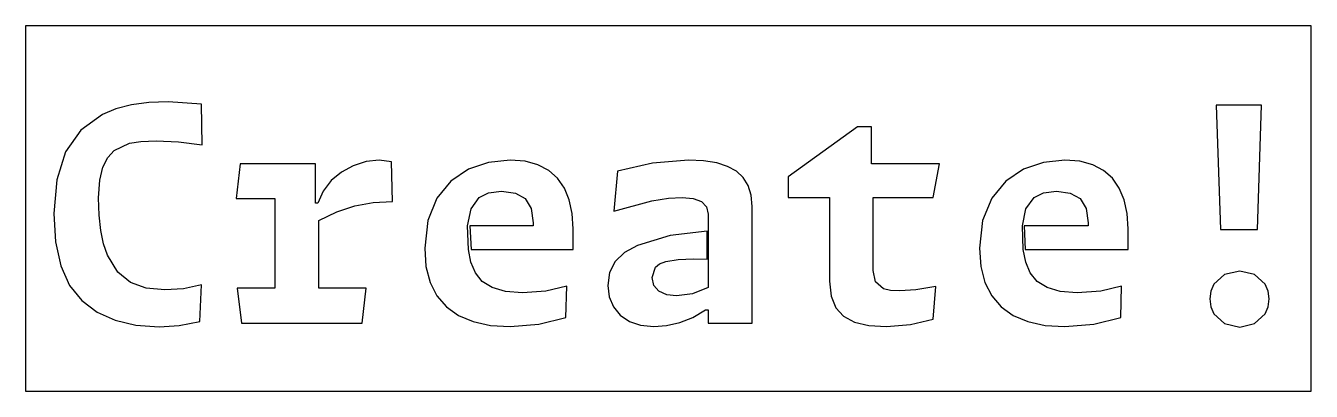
# Model space of a CAD drawing. Header units: millimetres. Extents: x 548 to 656, y 590 to 621.
import ezdxf

# ---------------------------------------------------------------- set-up
doc = ezdxf.new("R2010")
doc.units = ezdxf.units.MM
doc.layers.get('0').update_dxf_attribs({"color": 250, "linetype": 'CONTINUOUS'})

msp = doc.modelspace()

# ---------------------------------------------------------------- linework, layer by layer
for points in [[(548.05, 590.3), (655.79, 590.3), (655.79, 620.91), (548.05, 620.91)], [(558.37, 614.48), (556.92, 614.28), (555.62, 613.95), (554.49, 613.48), (552.66, 612.16), (551.4, 610.34), (550.66, 608.01), (550.41, 605.18), (550.56, 602.81), (551, 600.81), (551.73, 599.17), (552.76, 597.89), (554.04, 596.93), (555.55, 596.25), (557.29, 595.84), (559.25, 595.7), (560.92, 595.81), (562.66, 596.13), (562.8, 599.2), (561.29, 598.89), (559.7, 598.79), (558.16, 598.94), (556.85, 599.4), (555.77, 600.28), (554.91, 601.71), (554.58, 602.65), (554.35, 603.76), (554.21, 605.04), (554.16, 606.5), (554.26, 607.98), (554.53, 609.08), (554.95, 609.87), (555.46, 610.46), (556.75, 611.09), (557.7, 611.22), (558.99, 611.26), (560.85, 611.18), (562.83, 610.95), (562.79, 614.33), (559.99, 614.55)], [(648.18, 603.86), (651.28, 603.86), (651.63, 614.26), (647.81, 614.26)], [(611.96, 608.25), (611.96, 606.54), (615.41, 606.54), (615.41, 599.53), (615.55, 598.27), (615.95, 597.29), (616.6, 596.58), (617.51, 596.09), (618.7, 595.82), (620.18, 595.73), (622.2, 595.88), (624.1, 596.35), (624.34, 599.06), (622.66, 598.79), (621.31, 598.7), (620.53, 598.75), (619.94, 598.89), (619.26, 599.46), (619.08, 600.4), (619.08, 606.54), (624.1, 606.54), (624.63, 609.35), (618.94, 609.35), (618.94, 612.44), (617.76, 612.44)], [(576.58, 609.53), (575.51, 609.19), (574.52, 608.66), (573.66, 607.94), (572.98, 607.06), (572.54, 606.06), (572.34, 606.06), (572.34, 609.35), (566.03, 609.35), (565.68, 606.44), (568.93, 606.44), (568.93, 598.93), (565.78, 598.93), (566.14, 596.01), (576.24, 596.01), (576.59, 598.93), (572.61, 598.93), (572.61, 604.6), (574.13, 605.32), (575.63, 605.83), (577.17, 606.12), (578.8, 606.2), (578.71, 609.51), (577.68, 609.64)], [(585.38, 602.18), (593.94, 602.18), (593.94, 603.91), (593.86, 605.19), (593.61, 606.33), (593.2, 607.31), (592.63, 608.14), (591.89, 608.8), (590.98, 609.27), (589.9, 609.56), (588.65, 609.65), (586.85, 609.46), (585.16, 608.89), (583.68, 607.9), (582.51, 606.47), (581.74, 604.6), (581.49, 602.29), (581.6, 600.75), (581.94, 599.42), (582.51, 598.29), (583.31, 597.36), (584.32, 596.64), (585.55, 596.13), (587, 595.82), (588.65, 595.71), (591.06, 595.91), (593.33, 596.49), (593.39, 599.11), (591.65, 598.69), (589.68, 598.54), (588.26, 598.65), (587.15, 598.98), (586.32, 599.5), (585.74, 600.21), (585.37, 601.1), (585.15, 602.18), (585.09, 604.15), (585.38, 605.57), (586.06, 606.54), (586.85, 606.93), (587.93, 607.06), (589.09, 606.9), (589.92, 606.43), (590.42, 605.6), (590.59, 604.41), (590.58, 604.15), (585.28, 604.15)], [(605.26, 598.98), (603.94, 598.46), (602.59, 598.28), (601.77, 598.38), (601.12, 598.68), (600.7, 599.16), (600.56, 599.83), (600.83, 600.68), (601.18, 600.96), (601.7, 601.16), (602.72, 601.34), (604.01, 601.4), (605.17, 601.37), (605.17, 603.71), (602.06, 603.34), (599.33, 602.52), (598.24, 601.92), (597.46, 601.16), (596.99, 600.24), (596.84, 599.16), (596.96, 598.2), (597.31, 597.36), (597.88, 596.66), (598.65, 596.15), (599.59, 595.83), (600.69, 595.73), (601.75, 595.81), (602.86, 596.06), (603.97, 596.49), (605.01, 597.11), (605.26, 597.11), (605.26, 596.01), (608.93, 596.01), (608.93, 605.78), (608.84, 606.72), (608.6, 607.53), (608.19, 608.19), (607.62, 608.73), (606.88, 609.13), (605.96, 609.42), (604.86, 609.59), (603.59, 609.65), (600.58, 609.41), (597.64, 608.74), (597.33, 605.39), (600.53, 606.24), (601.91, 606.46), (603.08, 606.53), (603.98, 606.44), (604.68, 606.19), (605.12, 605.75), (605.26, 605.13)], [(631.81, 602.18), (640.44, 602.18), (640.44, 603.91), (640.36, 605.19), (640.11, 606.33), (639.7, 607.31), (639.13, 608.14), (638.39, 608.8), (637.48, 609.27), (636.4, 609.56), (635.15, 609.65), (633.35, 609.46), (631.66, 608.89), (630.18, 607.9), (629.01, 606.47), (628.24, 604.6), (627.99, 602.29), (628.1, 600.75), (628.44, 599.42), (629.01, 598.29), (629.81, 597.36), (630.82, 596.64), (632.05, 596.13), (633.5, 595.82), (635.15, 595.71), (637.56, 595.91), (639.83, 596.49), (639.89, 599.11), (638.15, 598.69), (636.18, 598.54), (634.76, 598.65), (633.65, 598.98), (632.82, 599.5), (632.24, 600.21), (631.87, 601.1), (631.65, 602.18), (631.59, 604.15), (631.88, 605.57), (632.56, 606.54), (633.35, 606.93), (634.43, 607.06), (635.59, 606.9), (636.42, 606.43), (636.92, 605.6), (637.09, 604.41), (637.08, 604.15), (631.72, 604.15)], [(648.52, 600.08), (647.61, 599.27), (647.36, 598.69), (647.28, 598.03), (647.36, 597.37), (647.61, 596.79), (648.53, 595.96), (649.79, 595.68), (651.03, 595.96), (651.93, 596.79), (652.18, 597.37), (652.26, 598.03), (652.18, 598.69), (651.93, 599.27), (651.04, 600.08), (649.79, 600.36)]]:
    msp.add_lwpolyline(points, close=True)

doc.saveas('drawing.dxf')
